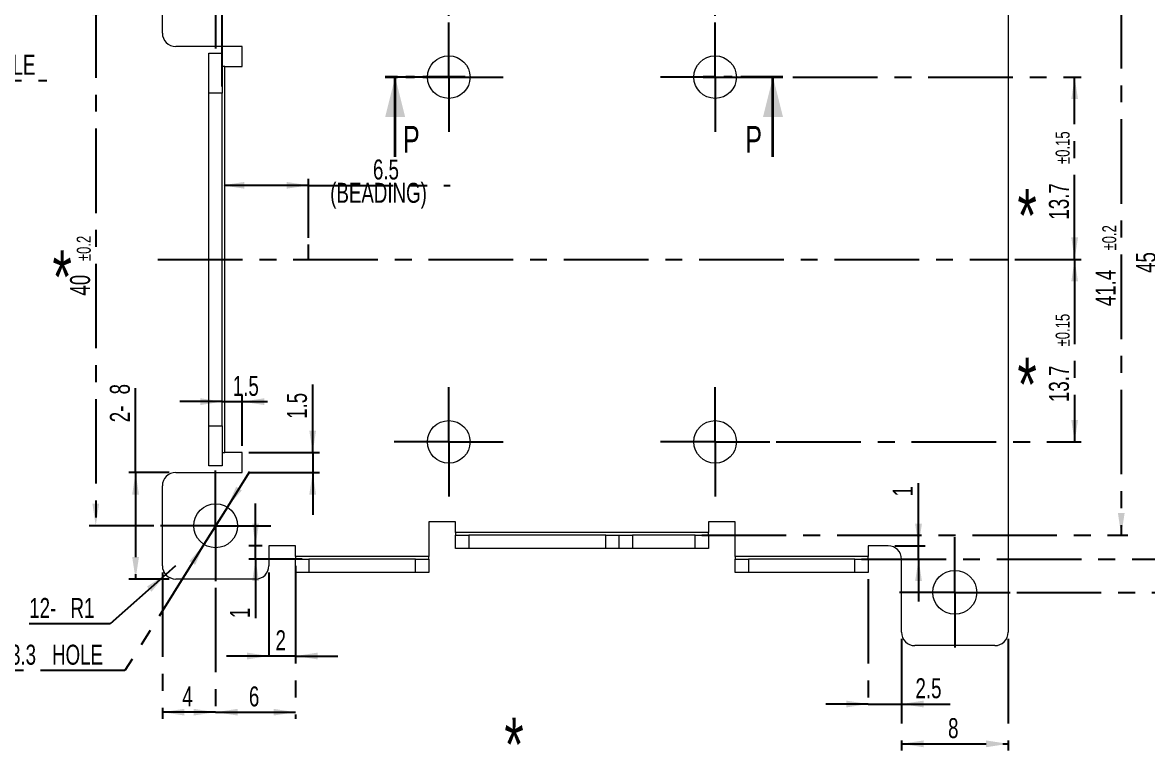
# Model space of a CAD drawing. Header units: millimetres. Extents: x 5 to 415, y 5 to 292.
# Drawn here: x 91 to 259.9, y 84 to 193.4 of the extents above; entities that cross this region are included whole.
import ezdxf

# ---------------------------------------------------------------- set-up
doc = ezdxf.new("R2010")
doc.units = ezdxf.units.MM
doc.linetypes.add('CENTER', pattern=[10.16, 6.35, -1.27, 1.27, -1.27])
doc.linetypes.add('CENTERX2', pattern=[20.32, 12.7, -2.54, 2.54, -2.54])
doc.layers.add('CENTER_LINE', color=7, linetype='CENTERX2')
doc.styles.add('SLDTEXTSTYLE0', font='TXT', dxfattribs={"width": 0.7})
doc.dimstyles.new('SLDDIMSTYLE10', dxfattribs={"dimtxt": 3, "dimasz": 3.302, "dimexe": 0, "dimexo": 0.0625, "dimgap": 0.75, "dimtad": 1, "dimlfac": 0.5, "dimrnd": 1e-09, "dimzin": 12, "dimdsep": 46, "dimtxsty": 'SLDTEXTSTYLE0', "dimsah": 1, "dimcen": 0.09, "dimadec": 0, "dimazin": 3, "dimtol": 1, "dimtp": 0.15, "dimtm": 0.15, "dimtfac": 1, "dimtofl": 0, "dimtmove": 0, "dimatfit": 3, "dimfxl": 1, "dimfrac": 2, "dimtolj": 1, "dimarcsym": 0})
doc.dimstyles.new('SLDDIMSTYLE11', dxfattribs={"dimtxt": 3, "dimasz": 3.302, "dimexe": 0, "dimexo": 0.0625, "dimgap": 0.75, "dimtad": 1, "dimlfac": 0.5, "dimrnd": 1e-09, "dimdsep": 46, "dimtxsty": 'SLDTEXTSTYLE0', "dimsah": 1, "dimcen": 0.09, "dimadec": 0, "dimazin": 2, "dimtfac": 1, "dimtmove": 0, "dimatfit": 0, "dimfxl": 1, "dimfrac": 2, "dimtolj": 1, "dimtzin": 12, "dimarcsym": 0})
doc.dimstyles.new('SLDDIMSTYLE12', dxfattribs={"dimtxt": 3, "dimasz": 3.302, "dimexe": 0, "dimexo": 0.0625, "dimgap": 0.75, "dimtad": 1, "dimdec": 1, "dimlfac": 0.5, "dimrnd": 1e-09, "dimzin": 12, "dimdsep": 46, "dimtxsty": 'SLDTEXTSTYLE0', "dimsah": 1, "dimcen": 0.09, "dimadec": 0, "dimazin": 3, "dimtol": 1, "dimtp": 0.1, "dimtm": 0.1, "dimtfac": 1, "dimtdec": 1, "dimtofl": 0, "dimtmove": 0, "dimatfit": 3, "dimfxl": 1, "dimfrac": 2, "dimtolj": 1, "dimarcsym": 0})
doc.dimstyles.new('SLDDIMSTYLE13', dxfattribs={"dimtxt": 3, "dimasz": 3.302, "dimexe": 0, "dimexo": 0.0625, "dimgap": 0.75, "dimtad": 0, "dimtih": 1, "dimtoh": 1, "dimlfac": 0.5, "dimrnd": 1e-09, "dimzin": 12, "dimdsep": 46, "dimtxsty": 'SLDTEXTSTYLE0', "dimsah": 1, "dimcen": 0, "dimadec": 0, "dimazin": 3, "dimtfac": 1, "dimtmove": 0, "dimatfit": 3, "dimfxl": 1, "dimfrac": 2, "dimtolj": 1, "dimtzin": 12, "dimarcsym": 0})
doc.dimstyles.new('SLDDIMSTYLE2', dxfattribs={"dimtxt": 3, "dimasz": 3.302, "dimexe": 0, "dimexo": 0.0625, "dimgap": 0.75, "dimtad": 1, "dimlfac": 0.5, "dimrnd": 1e-09, "dimzin": 12, "dimdsep": 46, "dimtxsty": 'SLDTEXTSTYLE0', "dimsah": 1, "dimcen": 0.09, "dimadec": 0, "dimazin": 3, "dimtfac": 1, "dimtofl": 0, "dimtmove": 0, "dimatfit": 3, "dimfxl": 1, "dimfrac": 2, "dimtolj": 1, "dimtzin": 12, "dimarcsym": 0})
doc.dimstyles.new('SLDDIMSTYLE3', dxfattribs={"dimtxt": 3, "dimasz": 3.302, "dimexe": 0, "dimexo": 0.0625, "dimgap": 0.75, "dimtad": 1, "dimlfac": 0.5, "dimrnd": 1e-09, "dimzin": 12, "dimdsep": 46, "dimtxsty": 'SLDTEXTSTYLE0', "dimsah": 1, "dimcen": 0.09, "dimadec": 0, "dimazin": 3, "dimtol": 1, "dimtp": 0.2, "dimtm": 0.2, "dimtfac": 1, "dimtofl": 0, "dimtmove": 0, "dimatfit": 3, "dimfxl": 1, "dimfrac": 2, "dimtolj": 1, "dimarcsym": 0})
doc.dimstyles.new('SLDDIMSTYLE4', dxfattribs={"dimtxt": 3, "dimasz": 3.302, "dimexe": 0, "dimexo": 0.0625, "dimgap": 0.75, "dimtad": 1, "dimlfac": 0.5, "dimrnd": 1e-09, "dimzin": 12, "dimdsep": 46, "dimtxsty": 'SLDTEXTSTYLE0', "dimsah": 1, "dimcen": 0.09, "dimadec": 0, "dimazin": 3, "dimtfac": 1, "dimtmove": 0, "dimatfit": 0, "dimfxl": 1, "dimfrac": 2, "dimtolj": 1, "dimtzin": 12, "dimarcsym": 0})
doc.dimstyles.new('SLDDIMSTYLE5', dxfattribs={"dimtxt": 3, "dimasz": 3.302, "dimexe": 0, "dimexo": 0.0625, "dimgap": 0.75, "dimtad": 0, "dimtih": 1, "dimtoh": 1, "dimlfac": 0.5, "dimrnd": 1e-09, "dimzin": 12, "dimdsep": 46, "dimtxsty": 'SLDTEXTSTYLE0', "dimsah": 1, "dimcen": 0, "dimadec": 0, "dimazin": 3, "dimtfac": 1, "dimtofl": 0, "dimtmove": 0, "dimatfit": 3, "dimfxl": 1, "dimfrac": 2, "dimtolj": 1, "dimtzin": 12, "dimarcsym": 0})
doc.dimstyles.new('SLDDIMSTYLE9', dxfattribs={"dimtxt": 3, "dimasz": 3.302, "dimexe": 0, "dimexo": 0.0625, "dimgap": 0.75, "dimtad": 1, "dimdec": 1, "dimlfac": 0.5, "dimrnd": 1e-09, "dimzin": 12, "dimdsep": 46, "dimtxsty": 'SLDTEXTSTYLE0', "dimsah": 1, "dimcen": 0.09, "dimadec": 0, "dimazin": 3, "dimtfac": 1, "dimtdec": 1, "dimtofl": 0, "dimtmove": 0, "dimatfit": 3, "dimfxl": 1, "dimfrac": 2, "dimtolj": 1, "dimtzin": 12, "dimarcsym": 0})

# ---------------------------------------------------------------- blocks, each defined once
blk = doc.blocks.new('_D_12')
at = {"layer": 'CENTER_LINE'}
for p, q in [((133.96, 161.03), (133.96, 169.92)), ((133.96, 168.92), (120.99, 168.92)), ((133.96, 168.92), (155.23, 168.92))]:
    blk.add_line(p, q, dxfattribs=at)
for points in [[(120.99, 168.92), (124.3, 168.42), (124.3, 169.43)], [(133.96, 168.92), (130.66, 169.43), (130.66, 168.42)]]:
    blk.add_solid(points, dxfattribs=at)
at = {"layer": 'CENTER_LINE', "char_height": 3, "attachment_point": 1, "style": 'SLDTEXTSTYLE0'}
for s, insert in [('6.5', (143.62, 172.8)), ('(BEADING)', (137.2, 169.3))]:
    blk.add_mtext(s, dxfattribs=dict(at, insert=insert))
blk = doc.blocks.new('_D_13')
at = {"layer": 'CENTER_LINE'}
for p, q in [((206.69, 185.18), (249.99, 185.18)), ((248.99, 157.78), (248.99, 185.18)), ((239.99, 157.78), (249.99, 157.78))]:
    blk.add_line(p, q, dxfattribs=at)
for points in [[(248.99, 185.18), (248.49, 181.88), (249.5, 181.88)], [(248.99, 157.78), (249.5, 161.09), (248.49, 161.09)]]:
    blk.add_solid(points, dxfattribs=at)
at = {"layer": 'CENTER_LINE', "attachment_point": 1, "rotation": 90, "style": 'SLDTEXTSTYLE0'}
for s, insert, char_height in [('±0.15', (246.14, 172.12), 2.1), ('13.7', (245.13, 163.77), 3)]:
    blk.add_mtext(s, dxfattribs=dict(at, insert=insert, char_height=char_height))
blk = doc.blocks.new('_D_14')
at = {"layer": 'CENTER_LINE'}
for p, q in [((239.99, 157.78), (249.99, 157.78)), ((248.99, 157.78), (248.99, 130.38)), ((204.19, 130.38), (249.99, 130.38))]:
    blk.add_line(p, q, dxfattribs=at)
for points in [[(248.99, 157.78), (248.49, 154.48), (249.5, 154.48)], [(248.99, 130.38), (249.5, 133.69), (248.49, 133.69)]]:
    blk.add_solid(points, dxfattribs=at)
at = {"layer": 'CENTER_LINE', "attachment_point": 1, "rotation": 90, "style": 'SLDTEXTSTYLE0'}
for s, insert, char_height in [('±0.15', (246.14, 144.72), 2.1), ('13.7', (245.13, 136.37), 3)]:
    blk.add_mtext(s, dxfattribs=dict(at, insert=insert, char_height=char_height))
blk = doc.blocks.new('_D_15')
at = {"layer": 'CENTER_LINE'}
for p, q in [((119.99, 209.58), (105.31, 209.58)), ((119.99, 207.08), (119.99, 210.58)), ((119.99, 209.58), (120.99, 209.58)), ((120.99, 183.78), (120.99, 210.58)), ((120.99, 209.58), (127.34, 209.58))]:
    blk.add_line(p, q, dxfattribs=at)
for points in [[(119.99, 209.58), (116.69, 210.09), (116.69, 209.07)], [(120.99, 209.58), (124.3, 209.07), (124.3, 210.09)]]:
    blk.add_solid(points, dxfattribs=at)
at = {"layer": 'CENTER_LINE', "insert": (105.31, 213.45), "char_height": 3, "attachment_point": 1, "style": 'SLDTEXTSTYLE0'}
blk.add_mtext('0.5', dxfattribs=at)
blk = doc.blocks.new('_D_17')
at = {"layer": 'CENTER_LINE'}
for p, q in [((154.99, 194.38), (154.99, 216.73)), ((194.99, 194.38), (194.99, 216.73)), ((154.99, 215.73), (194.99, 215.73))]:
    blk.add_line(p, q, dxfattribs=at)
for points in [[(154.99, 215.73), (158.3, 215.22), (158.3, 216.24)], [(194.99, 215.73), (191.69, 216.24), (191.69, 215.22)]]:
    blk.add_solid(points, dxfattribs=at)
at = {"layer": 'CENTER_LINE', "attachment_point": 1, "style": 'SLDTEXTSTYLE0'}
for s, insert, char_height in [('20', (169.57, 219.6), 3), ('±0.1', (174.75, 218.59), 2.1)]:
    blk.add_mtext(s, dxfattribs=dict(at, insert=insert, char_height=char_height))
blk = doc.blocks.new('_D_18')
at = {"layer": 'CENTER_LINE'}
for p, q in [((119.99, 108.48), (119.99, 88.78)), ((131.99, 109.78), (131.99, 88.78)), ((119.99, 89.78), (131.99, 89.78))]:
    blk.add_line(p, q, dxfattribs=at)
for points in [[(119.99, 89.78), (123.3, 89.28), (123.3, 90.29)], [(131.99, 89.78), (128.69, 90.29), (128.69, 89.28)]]:
    blk.add_solid(points, dxfattribs=at)
at = {"layer": 'CENTER_LINE', "insert": (124.99, 93.65), "char_height": 3, "attachment_point": 1, "style": 'SLDTEXTSTYLE0'}
blk.add_mtext('6', dxfattribs=at)
blk = doc.blocks.new('_D_19')
at = {"layer": 'CENTER_LINE'}
for p, q in [((131.99, 111.78), (131.99, 97.22)), ((127.99, 110.78), (127.99, 97.22)), ((127.99, 98.22), (121.64, 98.22)), ((131.99, 98.22), (127.99, 98.22)), ((131.99, 98.22), (138.34, 98.22))]:
    blk.add_line(p, q, dxfattribs=at)
for points in [[(127.99, 98.22), (124.69, 98.73), (124.69, 97.71)], [(131.99, 98.22), (135.3, 97.71), (135.3, 98.73)]]:
    blk.add_solid(points, dxfattribs=at)
at = {"layer": 'CENTER_LINE', "insert": (128.99, 102.09), "char_height": 3, "attachment_point": 1, "style": 'SLDTEXTSTYLE0'}
blk.add_mtext('2', dxfattribs=at)
blk = doc.blocks.new('_D_20')
at = {"layer": 'CENTER_LINE'}
for p, q in [((217.99, 109.78), (217.99, 90.01)), ((222.99, 100.78), (222.99, 90.01)), ((217.99, 91.01), (211.64, 91.01)), ((217.99, 91.01), (222.99, 91.01)), ((222.99, 91.01), (230.28, 91.01))]:
    blk.add_line(p, q, dxfattribs=at)
for points in [[(217.99, 91.01), (214.69, 91.52), (214.69, 90.5)], [(222.99, 91.01), (226.3, 90.5), (226.3, 91.52)]]:
    blk.add_solid(points, dxfattribs=at)
at = {"layer": 'CENTER_LINE', "insert": (225.09, 94.88), "char_height": 3, "attachment_point": 1, "style": 'SLDTEXTSTYLE0'}
blk.add_mtext('2.5', dxfattribs=at)
blk = doc.blocks.new('_D_21')
at = {"layer": 'CENTER_LINE'}
for p, q in [((222.99, 100.78), (222.99, 84.03)), ((238.99, 100.78), (238.99, 84.03)), ((222.99, 85.03), (238.99, 85.03))]:
    blk.add_line(p, q, dxfattribs=at)
for points in [[(222.99, 85.03), (226.3, 84.52), (226.3, 85.54)], [(238.99, 85.03), (235.69, 85.54), (235.69, 84.52)]]:
    blk.add_solid(points, dxfattribs=at)
at = {"layer": 'CENTER_LINE', "insert": (229.99, 88.89), "char_height": 3, "attachment_point": 1, "style": 'SLDTEXTSTYLE0'}
blk.add_mtext('8', dxfattribs=at)
blk = doc.blocks.new('_D_22')
at = {"layer": 'CENTER_LINE'}
for p, q in [((119.99, 207.08), (119.99, 216.73)), ((154.99, 194.38), (154.99, 216.73)), ((119.99, 215.73), (154.99, 215.73))]:
    blk.add_line(p, q, dxfattribs=at)
for points in [[(119.99, 215.73), (123.3, 215.22), (123.3, 216.24)], [(154.99, 215.73), (151.69, 216.24), (151.69, 215.22)]]:
    blk.add_solid(points, dxfattribs=at)
at = {"layer": 'CENTER_LINE', "attachment_point": 1, "style": 'SLDTEXTSTYLE0'}
for s, insert, char_height in [('17.5', (130.48, 219.6), 3), ('±0.1', (138.84, 218.59), 2.1)]:
    blk.add_mtext(s, dxfattribs=dict(at, insert=insert, char_height=char_height))
blk = doc.blocks.new('_D_23')
at = {"layer": 'CENTER_LINE'}
for p, q in [((110.69, 197.78), (100.99, 197.78)), ((101.99, 197.78), (101.99, 117.78)), ((110.69, 117.78), (100.99, 117.78))]:
    blk.add_line(p, q, dxfattribs=at)
for points in [[(101.99, 197.78), (101.49, 194.48), (102.5, 194.48)], [(101.99, 117.78), (102.5, 121.09), (101.49, 121.09)]]:
    blk.add_solid(points, dxfattribs=at)
at = {"layer": 'CENTER_LINE', "attachment_point": 1, "rotation": 90, "style": 'SLDTEXTSTYLE0'}
for s, insert, char_height in [('±0.2', (99.14, 157.54), 2.1), ('40', (98.13, 152.36), 3)]:
    blk.add_mtext(s, dxfattribs=dict(at, insert=insert, char_height=char_height))
blk = doc.blocks.new('_D_24')
at = {"layer": 'CENTER_LINE'}
for p, q in [((111.99, 110.78), (111.99, 88.78)), ((119.99, 108.48), (119.99, 88.78)), ((119.99, 89.78), (111.99, 89.78))]:
    blk.add_line(p, q, dxfattribs=at)
for points in [[(111.99, 89.78), (115.3, 89.28), (115.3, 90.29)], [(119.99, 89.78), (116.69, 90.29), (116.69, 89.28)]]:
    blk.add_solid(points, dxfattribs=at)
at = {"layer": 'CENTER_LINE', "insert": (114.99, 93.65), "char_height": 3, "attachment_point": 1, "style": 'SLDTEXTSTYLE0'}
blk.add_mtext('4', dxfattribs=at)
blk = doc.blocks.new('_D_25')
at = {"layer": 'CENTER_LINE'}
for p, q in [((107.97, 125.78), (107.97, 139.53)), ((112.99, 125.78), (106.97, 125.78)), ((107.97, 125.78), (107.97, 109.78)), ((112.99, 109.78), (106.97, 109.78))]:
    blk.add_line(p, q, dxfattribs=at)
for points in [[(107.97, 125.78), (107.46, 122.48), (108.48, 122.48)], [(107.97, 109.78), (108.48, 113.09), (107.46, 113.09)]]:
    blk.add_solid(points, dxfattribs=at)
at = {"layer": 'CENTER_LINE', "char_height": 3, "attachment_point": 1, "rotation": 90, "style": 'SLDTEXTSTYLE0'}
for s, insert in [('8', (104.11, 137.52)), ('2-', (104.11, 133.33))]:
    blk.add_mtext(s, dxfattribs=dict(at, insert=insert))
blk = doc.blocks.new('_D_26')
at = {"layer": 'CENTER_LINE'}
for p, q in [((134.57, 128.78), (134.57, 139.02)), ((124.99, 128.78), (135.57, 128.78)), ((134.57, 128.78), (134.57, 125.78)), ((124.99, 125.78), (135.57, 125.78)), ((134.57, 125.78), (134.57, 119.43))]:
    blk.add_line(p, q, dxfattribs=at)
for points in [[(134.57, 128.78), (135.07, 132.09), (134.06, 132.09)], [(134.57, 125.78), (134.06, 122.48), (135.07, 122.48)]]:
    blk.add_solid(points, dxfattribs=at)
at = {"layer": 'CENTER_LINE', "insert": (130.7, 133.84), "char_height": 3, "attachment_point": 1, "rotation": 90, "style": 'SLDTEXTSTYLE0'}
blk.add_mtext('1.5', dxfattribs=at)
blk = doc.blocks.new('_D_27')
at = {"layer": 'CENTER_LINE'}
for p, q in [((123.99, 129.78), (123.99, 137.43)), ((120.99, 136.43), (114.64, 136.43)), ((120.99, 136.43), (123.99, 136.43)), ((123.99, 136.43), (127.76, 136.43))]:
    blk.add_line(p, q, dxfattribs=at)
for points in [[(120.99, 136.43), (117.69, 136.94), (117.69, 135.92)], [(123.99, 136.43), (127.3, 135.92), (127.3, 136.94)]]:
    blk.add_solid(points, dxfattribs=at)
at = {"layer": 'CENTER_LINE', "insert": (122.57, 140.3), "char_height": 3, "attachment_point": 1, "style": 'SLDTEXTSTYLE0'}
blk.add_mtext('1.5', dxfattribs=at)
blk = doc.blocks.new('_D_28')
at = {"layer": 'CENTER_LINE'}
for p, q in [((125.99, 114.78), (125.99, 121.13)), ((126.99, 114.78), (124.99, 114.78)), ((125.99, 112.78), (125.99, 114.78)), ((132.99, 112.78), (124.99, 112.78)), ((125.99, 112.78), (125.99, 103.91))]:
    blk.add_line(p, q, dxfattribs=at)
for points in [[(125.99, 114.78), (126.5, 118.09), (125.49, 118.09)], [(125.99, 112.78), (125.49, 109.48), (126.5, 109.48)]]:
    blk.add_solid(points, dxfattribs=at)
at = {"layer": 'CENTER_LINE', "insert": (122.13, 103.91), "char_height": 3, "attachment_point": 1, "rotation": 90, "style": 'SLDTEXTSTYLE0'}
blk.add_mtext('1', dxfattribs=at)
blk = doc.blocks.new('_D_29')
at = {"layer": 'CENTER_LINE'}
for p, q in [((225.55, 114.78), (225.55, 124.19)), ((221.99, 114.78), (226.55, 114.78)), ((225.55, 112.78), (225.55, 114.78)), ((218.99, 112.78), (226.55, 112.78)), ((225.55, 112.78), (225.55, 106.43))]:
    blk.add_line(p, q, dxfattribs=at)
for points in [[(225.55, 114.78), (226.06, 118.09), (225.04, 118.09)], [(225.55, 112.78), (225.04, 109.48), (226.06, 109.48)]]:
    blk.add_solid(points, dxfattribs=at)
at = {"layer": 'CENTER_LINE', "insert": (221.68, 122.18), "char_height": 3, "attachment_point": 1, "rotation": 90, "style": 'SLDTEXTSTYLE0'}
blk.add_mtext('1', dxfattribs=at)
blk = doc.blocks.new('_D_30')
at = {"layer": 'CENTER_LINE'}
for p, q in [((240.29, 207.78), (272.97, 207.78)), ((271.97, 207.78), (271.97, 107.78)), ((240.29, 107.78), (272.97, 107.78))]:
    blk.add_line(p, q, dxfattribs=at)
for points in [[(271.97, 207.78), (271.47, 204.48), (272.48, 204.48)], [(271.97, 107.78), (272.48, 111.09), (271.47, 111.09)]]:
    blk.add_solid(points, dxfattribs=at)
at = {"layer": 'CENTER_LINE', "attachment_point": 1, "rotation": 90, "style": 'SLDTEXTSTYLE0'}
for s, insert, char_height in [('±0.2', (269.12, 157.54), 2.1), ('50', (268.11, 152.36), 3)]:
    blk.add_mtext(s, dxfattribs=dict(at, insert=insert, char_height=char_height))
blk = doc.blocks.new('_D_31')
at = {"layer": 'CENTER_LINE'}
for p, q in [((113.99, 111.78), (112.5, 110.46)), ((112.5, 110.46), (104.13, 103.08)), ((104.13, 103.08), (92, 103.08))]:
    blk.add_line(p, q, dxfattribs=at)
blk.add_solid([(112.5, 110.46), (109.68, 108.66), (110.36, 107.89)], dxfattribs=at)
at = {"layer": 'CENTER_LINE', "char_height": 3, "attachment_point": 1, "style": 'SLDTEXTSTYLE0'}
for s, insert in [('12-', (92, 106.94)), ('R1', (98.2, 106.94))]:
    blk.add_mtext(s, dxfattribs=dict(at, insert=insert))
blk = doc.blocks.new('_D_32')
at = {"layer": 'CENTER_LINE'}
for p, q in [((121.75, 120.58), (125.12, 125.96)), ((121.75, 120.58), (118.24, 114.99)), ((118.24, 114.99), (106.38, 96.05)), ((106.38, 96.05), (81.61, 96.05))]:
    blk.add_line(p, q, dxfattribs=at)
for points in [[(121.75, 120.58), (123.93, 123.11), (123.07, 123.65)], [(118.24, 114.99), (116.06, 112.46), (116.92, 111.92)]]:
    blk.add_solid(points, dxfattribs=at)
at = {"layer": 'CENTER_LINE', "char_height": 3, "attachment_point": 1, "style": 'SLDTEXTSTYLE0'}
for s, insert in [('3-', (81.61, 99.92)), ('%%c', (85.8, 99.92)), ('3.3', (89.12, 99.92)), ('HOLE', (95.43, 99.92))]:
    blk.add_mtext(s, dxfattribs=dict(at, insert=insert))
blk = doc.blocks.new('_D_33')
at = {"layer": 'CENTER_LINE'}
for p, q in [((216.99, 202.78), (263.07, 202.78)), ((262.07, 112.78), (262.07, 202.78)), ((216.99, 112.78), (263.07, 112.78))]:
    blk.add_line(p, q, dxfattribs=at)
for points in [[(262.07, 202.78), (261.57, 199.48), (262.58, 199.48)], [(262.07, 112.78), (262.58, 116.09), (261.57, 116.09)]]:
    blk.add_solid(points, dxfattribs=at)
at = {"layer": 'CENTER_LINE', "char_height": 3, "attachment_point": 1, "rotation": 90, "style": 'SLDTEXTSTYLE0'}
for s, insert in [('(BENDING)', (261.7, 148.67)), ('45', (258.2, 155.77))]:
    blk.add_mtext(s, dxfattribs=dict(at, insert=insert))
blk = doc.blocks.new('_D_34')
at = {"layer": 'CENTER_LINE'}
for p, q in [((192.99, 199.18), (256.99, 199.18)), ((255.99, 199.18), (255.99, 116.38)), ((192.99, 116.38), (256.99, 116.38))]:
    blk.add_line(p, q, dxfattribs=at)
for points in [[(255.99, 199.18), (255.49, 195.88), (256.5, 195.88)], [(255.99, 116.38), (256.5, 119.69), (255.49, 119.69)]]:
    blk.add_solid(points, dxfattribs=at)
at = {"layer": 'CENTER_LINE', "attachment_point": 1, "rotation": 90, "style": 'SLDTEXTSTYLE0'}
for s, insert, char_height in [('±0.2', (253.14, 159.13), 2.1), ('41.4', (252.13, 150.77), 3)]:
    blk.add_mtext(s, dxfattribs=dict(at, insert=insert, char_height=char_height))
blk = doc.blocks.new('SW_CENTERMARKSYMBOL_2')
at = {"layer": 'CENTER_LINE', "color": 0}
for p, q in [((0, 5), (0, 8.3)), ((0, 0), (0, 5)), ((-5, 0), (-8.3, 0)), ((0, 0), (-5, 0)), ((0, 0), (0, -5)), ((0, 0), (5, 0)), ((5, 0), (8.3, 0)), ((0, -5), (0, -8.3))]:
    blk.add_line(p, q, dxfattribs=at)
blk = doc.blocks.new('SW_CENTERMARKSYMBOL_4')
at = {"layer": 'CENTER_LINE', "color": 0}
for p, q in [((0, 5), (0, 8.3)), ((0, 0), (0, 5)), ((-5, 0), (-8.3, 0)), ((0, 0), (-5, 0)), ((0, 0), (0, -5)), ((0, 0), (5, 0)), ((5, 0), (8.3, 0)), ((0, -5), (0, -8.3))]:
    blk.add_line(p, q, dxfattribs=at)
blk = doc.blocks.new('SW_CENTERMARKSYMBOL_5')
at = {"layer": 'CENTER_LINE', "color": 0}
for p, q in [((0, 5), (0, 8.3)), ((0, 0), (0, 5)), ((-5, 0), (-8.3, 0)), ((0, 0), (-5, 0)), ((0, 0), (0, -5)), ((0, 0), (5, 0)), ((5, 0), (8.3, 0)), ((0, -5), (0, -8.3))]:
    blk.add_line(p, q, dxfattribs=at)
blk = doc.blocks.new('SW_CENTERMARKSYMBOL_6')
at = {"layer": 'CENTER_LINE', "color": 0}
for p, q in [((0, 5), (0, 8.2)), ((0, 0), (0, 5)), ((-5, 0), (-8.2, 0)), ((0, 0), (-5, 0)), ((0, 0), (0, -5)), ((0, 0), (5, 0)), ((5, 0), (8.2, 0)), ((0, -5), (0, -8.2))]:
    blk.add_line(p, q, dxfattribs=at)
blk = doc.blocks.new('SW_CENTERMARKSYMBOL_7')
at = {"layer": 'CENTER_LINE', "color": 0}
for p, q in [((0, 5), (0, 8.2)), ((0, 0), (0, 5)), ((-5, 0), (-8.2, 0)), ((0, 0), (-5, 0)), ((0, 0), (0, -5)), ((0, 0), (5, 0)), ((5, 0), (8.2, 0)), ((0, -5), (0, -8.2))]:
    blk.add_line(p, q, dxfattribs=at)
blk = doc.blocks.new('SW_CENTERMARKSYMBOL_8')
at = {"layer": 'CENTER_LINE', "color": 0}
for p, q in [((0, 5), (0, 8.2)), ((0, 0), (0, 5)), ((-5, 0), (-8.2, 0)), ((0, 0), (-5, 0)), ((0, 0), (0, -5)), ((0, 0), (5, 0)), ((5, 0), (8.2, 0)), ((0, -5), (0, -8.2))]:
    blk.add_line(p, q, dxfattribs=at)
blk = doc.blocks.new('SW_CENTERMARKSYMBOL_9')
at = {"layer": 'CENTER_LINE', "color": 0}
for p, q in [((0, 5), (0, 8.2)), ((0, 0), (0, 5)), ((-5, 0), (-8.2, 0)), ((0, 0), (-5, 0)), ((0, 0), (0, -5)), ((0, 0), (5, 0)), ((5, 0), (8.2, 0)), ((0, -5), (0, -8.2))]:
    blk.add_line(p, q, dxfattribs=at)
blk = doc.blocks.new('_D_43')
at = {"layer": 'CENTER_LINE'}
for p, q in [((56.43, 180.68), (73.05, 184.66)), ((73.05, 184.66), (94.65, 184.66)), ((50.59, 179.28), (44.42, 177.81)), ((50.59, 179.28), (56.43, 180.68))]:
    blk.add_line(p, q, dxfattribs=at)
for points in [[(56.43, 180.68), (59.76, 180.96), (59.52, 181.94)], [(50.59, 179.28), (47.26, 179.01), (47.5, 178.02)]]:
    blk.add_solid(points, dxfattribs=at)
at = {"layer": 'CENTER_LINE', "char_height": 3, "attachment_point": 1, "style": 'SLDTEXTSTYLE0'}
for s, insert in [('2-', (74.64, 188.53)), ('%%c', (78.83, 188.53)), ('3', (82.15, 188.53)), ('HOLE', (85.28, 188.53))]:
    blk.add_mtext(s, dxfattribs=dict(at, insert=insert))

msp = doc.modelspace()

# ---------------------------------------------------------------- linework, layer by layer
at = {"color": 7, "linetype": 'Continuous', "lineweight": 18}
for p, q in [((238.99486, 213.78309), (238.99486, 101.78309)), ((111.99486, 191.78309), (111.99486, 203.78309)), ((123.99486, 189.78309), (113.99486, 189.78309)), ((123.99486, 186.78309), (123.99486, 189.78309)), ((118.99486, 188.78309), (120.99486, 188.78309)), ((118.99486, 182.78309), (118.99486, 188.78309)), ((120.99486, 188.78309), (120.99486, 182.78309)), ((121.39486, 186.78309), (120.99486, 186.78309)), ((121.39486, 128.78309), (121.39486, 186.78309)), ((121.39486, 186.78309), (123.99486, 186.78309)), ((120.99486, 182.78309), (118.99486, 182.78309)), ((118.99486, 132.78309), (118.99486, 182.78309)), ((120.99486, 132.78309), (120.99486, 182.78309)), ((118.99486, 132.78309), (120.99486, 132.78309)), ((118.99486, 126.78309), (118.99486, 132.78309)), ((120.99486, 132.78309), (120.99486, 126.78309)), ((120.99486, 128.78309), (121.39486, 128.78309)), ((123.99486, 128.78309), (121.39486, 128.78309)), ((123.99486, 125.78309), (123.99486, 128.78309)), ((120.99486, 126.78309), (118.99486, 126.78309)), ((113.99486, 125.78309), (123.99486, 125.78309)), ((111.99486, 111.78309), (111.99486, 123.78309)), ((155.99486, 118.38309), (151.99486, 118.38309)), ((151.99486, 118.38309), (151.99486, 113.18309)), ((155.99486, 116.78309), (155.99486, 118.38309)), ((197.99486, 118.38309), (193.99486, 118.38309)), ((193.99486, 118.38309), (193.99486, 116.78309)), ((197.99486, 113.18309), (197.99486, 118.38309)), ((193.99486, 116.78309), (155.99486, 116.78309)), ((155.99486, 116.78309), (155.99486, 116.38309)), ((193.99486, 116.38309), (193.99486, 116.78309)), ((155.99486, 114.38309), (155.99486, 116.38309)), ((155.99486, 116.38309), (157.99486, 116.38309)), ((157.99486, 116.38309), (157.99486, 114.38309)), ((178.59486, 116.38309), (157.99486, 116.38309)), ((178.59486, 114.38309), (178.59486, 116.38309)), ((178.59486, 116.38309), (180.59486, 116.38309)), ((180.59486, 114.38309), (180.59486, 116.38309)), ((180.59486, 116.38309), (182.59486, 116.38309)), ((182.59486, 116.38309), (182.59486, 114.38309)), ((191.99486, 116.38309), (182.59486, 116.38309)), ((191.99486, 114.38309), (191.99486, 116.38309)), ((191.99486, 116.38309), (193.99486, 116.38309)), ((193.99486, 116.38309), (193.99486, 114.38309)), ((131.99486, 114.78309), (127.99486, 114.78309)), ((127.99486, 114.78309), (127.99486, 111.78309)), ((131.99486, 113.18309), (131.99486, 114.78309)), ((157.99486, 114.38309), (155.99486, 114.38309)), ((178.59486, 114.38309), (157.99486, 114.38309)), ((180.59486, 114.38309), (178.59486, 114.38309)), ((182.59486, 114.38309), (180.59486, 114.38309)), ((191.99486, 114.38309), (182.59486, 114.38309)), ((193.99486, 114.38309), (191.99486, 114.38309)), ((220.99486, 114.78309), (217.99486, 114.78309)), ((217.99486, 114.78309), (217.99486, 113.18309)), ((131.99486, 113.18309), (131.99486, 112.78309)), ((151.99486, 113.18309), (131.99486, 113.18309)), ((131.99486, 110.78309), (131.99486, 112.78309)), ((131.99486, 112.78309), (133.99486, 112.78309)), ((133.99486, 112.78309), (133.99486, 110.78309)), ((149.99486, 112.78309), (133.99486, 112.78309)), ((149.99486, 110.78309), (149.99486, 112.78309)), ((149.99486, 112.78309), (151.99486, 112.78309)), ((151.99486, 112.78309), (151.99486, 113.18309)), ((151.99486, 112.78309), (151.99486, 110.78309)), ((217.99486, 113.18309), (197.99486, 113.18309)), ((197.99486, 113.18309), (197.99486, 112.78309)), ((197.99486, 110.78309), (197.99486, 112.78309)), ((197.99486, 112.78309), (199.99486, 112.78309)), ((199.99486, 112.78309), (199.99486, 110.78309)), ((215.99486, 112.78309), (199.99486, 112.78309)), ((215.99486, 110.78309), (215.99486, 112.78309)), ((215.99486, 112.78309), (217.99486, 112.78309)), ((217.99486, 112.78309), (217.99486, 113.18309)), ((217.99486, 112.78309), (217.99486, 110.78309)), ((222.99486, 101.78309), (222.99486, 112.78309)), ((133.99486, 110.78309), (131.99486, 110.78309)), ((149.99486, 110.78309), (133.99486, 110.78309)), ((151.99486, 110.78309), (149.99486, 110.78309)), ((199.99486, 110.78309), (197.99486, 110.78309)), ((215.99486, 110.78309), (199.99486, 110.78309)), ((217.99486, 110.78309), (215.99486, 110.78309)), ((125.99486, 109.78309), (113.99486, 109.78309)), ((236.99486, 99.78309), (224.99486, 99.78309))]:
    msp.add_line(p, q, dxfattribs=at)
at = {"color": 7, "linetype": 'CENTER', "lineweight": 35}
for p, q in [((157.45684, 185.18309), (145.45684, 185.18309)), ((205.19188, 185.18309), (193.18588, 185.18309))]:
    msp.add_line(p, q, dxfattribs=at)
at = {"color": 7, "linetype": 'Continuous', "lineweight": 35}
for p, q in [((146.95684, 173.18309), (146.95684, 185.18309)), ((203.69188, 173.18309), (203.69188, 185.18309))]:
    msp.add_line(p, q, dxfattribs=at)
at = {"color": 7, "linetype": 'Continuous', "lineweight": 18}
for centre, radius in [((154.99486, 185.18309), 3.2), ((194.99486, 185.18309), 3.2), ((154.99486, 130.38309), 3.2), ((194.99486, 130.38309), 3.2), ((119.99486, 117.78309), 3.3), ((230.99486, 107.78309), 3.3)]:
    msp.add_circle(centre, radius, dxfattribs=at)
for centre, start, end in [((113.99486, 191.78309), 180, 270), ((113.99486, 123.78309), 90, 180), ((220.99486, 112.78309), 0, 90), ((113.99486, 111.78309), 180, 270), ((125.99486, 111.78309), 270, 0), ((224.99486, 101.78309), 180, 270), ((236.99486, 101.78309), 270, 0)]:
    msp.add_arc(centre, 2, start, end, dxfattribs=at)
at = {"color": 7, "linetype": 'Continuous', "lineweight": 35}
for points in [[(146.95684, 185.18309), (145.45684, 179.18309), (148.45684, 179.18309)], [(203.69188, 185.18309), (202.19188, 179.18309), (205.19188, 179.18309)]]:
    msp.add_solid(points, dxfattribs=at)
at = {"layer": 'CENTER_LINE'}
for p, q in [((133.95709, 157.78309), (133.95709, 160.02759)), ((111.33493, 157.78309), (238.99486, 157.78309)), ((111.33493, 157.78309), (139.27497, 157.78309))]:
    msp.add_line(p, q, dxfattribs=at)

# ---------------------------------------------------------------- block references
for name, p in [('SW_CENTERMARKSYMBOL_4', (119.99486, 197.78309)), ('SW_CENTERMARKSYMBOL_9', (154.99486, 185.18309)), ('SW_CENTERMARKSYMBOL_8', (194.99486, 185.18309)), ('SW_CENTERMARKSYMBOL_6', (154.99486, 130.38309)), ('SW_CENTERMARKSYMBOL_7', (194.99486, 130.38309)), ('SW_CENTERMARKSYMBOL_5', (119.99486, 117.78309)), ('SW_CENTERMARKSYMBOL_2', (230.99486, 107.78309))]:
    msp.add_blockref(name, p, dxfattribs=at)

# ---------------------------------------------------------------- texts
at = {"color": 7, "linetype": 'Continuous', "char_height": 4, "attachment_point": 1, "style": 'SLDTEXTSTYLE0'}
for insert in [(148.14264, 177.83846), (199.54157, 177.83846)]:
    msp.add_mtext('P', dxfattribs=dict(at, insert=insert))
at = {"layer": 'CENTER_LINE', "char_height": 8, "attachment_point": 1, "style": 'SLDTEXTSTYLE0'}
for insert in [(240.39943, 168.39222), (95.48387, 159.17338), (240.39943, 143.02701), (163.34967, 88.94348)]:
    msp.add_mtext('*', dxfattribs=dict(at, insert=insert))

# ---------------------------------------------------------------- dimensions: what is measured, and where the dimension line sits
at = {"layer": 'CENTER_LINE'}
for base, p1, p2, dimstyle, picture, middle in [((194.99486, 215.73037), (154.99486, 193.38309), (194.99486, 193.38309), 'SLDDIMSTYLE12', '_D_17', (174.99486, 215.73037)), ((154.99486, 215.73037), (119.99486, 206.08309), (154.99486, 193.38309), 'SLDDIMSTYLE12', '_D_22', (137.49486, 215.73037)), ((120.99486, 209.58013), (119.99486, 206.08309), (120.99486, 182.78309), 'SLDDIMSTYLE11', '_D_15', (107.89741, 209.58013)), ((120.99486, 165.43343), (133.95709, 160.02759), (120.99486, 182.78309), 'SLDDIMSTYLE9', '_D_12', (146.21212, 165.43343)), ((123.99486, 136.42967), (120.99486, 138.58309), (123.99486, 128.78309), 'SLDDIMSTYLE4', '_D_27', (125.16429, 136.42967)), ((111.99486, 89.78309), (119.99486, 109.48309), (111.99486, 111.78309), 'SLDDIMSTYLE2', '_D_24', (115.99486, 89.78309)), ((127.99486, 98.2185), (131.99486, 112.78309), (127.99486, 111.78309), 'SLDDIMSTYLE4', '_D_19', (129.99486, 98.2185)), ((131.99486, 89.78309), (119.99486, 109.48309), (131.99486, 110.78309), 'SLDDIMSTYLE2', '_D_18', (125.99486, 89.78309)), ((222.99486, 91.0108), (217.99486, 110.78309), (222.99486, 101.78309), 'SLDDIMSTYLE4', '_D_20', (227.68412, 91.0108)), ((238.99486, 85.02769), (222.99486, 101.78309), (238.99486, 101.78309), 'SLDDIMSTYLE2', '_D_21', (230.99486, 85.02769))]:
    dim = msp.add_linear_dim(base=base, p1=p1, p2=p2, dimstyle=dimstyle, dxfattribs=at)
    dim.commit()
    dim.dimension.update_dxf_attribs({"geometry": picture, "text_midpoint": middle, "dimtype": 160})
for base, p1, p2, dimstyle, picture, middle in [((271.97359, 107.78309), (239.29486, 207.78309), (239.29486, 107.78309), 'SLDDIMSTYLE3', '_D_30', (271.97359, 157.78309)), ((265.56465, 202.78309), (215.99486, 112.78309), (215.99486, 202.78309), 'SLDDIMSTYLE2', '_D_33', (265.56465, 157.78309)), ((101.99486, 117.78309), (111.69486, 197.78309), (111.69486, 117.78309), 'SLDDIMSTYLE3', '_D_23', (101.99486, 157.78309)), ((255.99486, 116.38309), (191.99486, 199.18309), (191.99486, 116.38309), 'SLDDIMSTYLE3', '_D_34', (255.99486, 157.78309)), ((248.99486, 185.18309), (238.99486, 157.78309), (205.69188, 185.18309), 'SLDDIMSTYLE10', '_D_13', (248.99486, 171.48309)), ((248.99486, 130.38309), (238.99486, 157.78309), (203.19486, 130.38309), 'SLDDIMSTYLE10', '_D_14', (248.99486, 144.08309)), ((134.56643, 125.78309), (123.99486, 128.78309), (123.99486, 125.78309), 'SLDDIMSTYLE4', '_D_26', (134.56643, 136.42967)), ((225.54742, 114.78309), (217.99486, 112.78309), (220.99486, 114.78309), 'SLDDIMSTYLE4', '_D_29', (225.54742, 123.18513)), ((125.99486, 114.78309), (133.99486, 112.78309), (127.99486, 114.78309), 'SLDDIMSTYLE4', '_D_28', (125.99486, 104.91824))]:
    dim = msp.add_linear_dim(base=base, p1=p1, p2=p2, angle=90, dimstyle=dimstyle, dxfattribs=at)
    dim.commit()
    dim.dimension.update_dxf_attribs({"geometry": picture, "text_midpoint": middle, "dimtype": 160})
for p1, p2, text, picture, middle in [((56.42852, 180.68134), (50.5933, 179.28485), '2-<> HOLE', '_D_43', (84.64529, 186.90747)), ((118.243, 114.98649), (121.74672, 120.57969), '3-<> HOLE', '_D_32', (93.20229, 98.30258))]:
    dim = msp.add_diameter_dim_2p(p1=p1, p2=p2, text=text, dimstyle='SLDDIMSTYLE13', dxfattribs=at)
    dim.commit()
    dim.dimension.update_dxf_attribs({"geometry": picture, "text_midpoint": middle, "dimtype": 163})
dim = msp.add_linear_dim(base=(107.97247, 109.78309), p1=(113.99486, 125.78309), p2=(113.99486, 109.78309), angle=90, text='2-<>', dimstyle='SLDDIMSTYLE2', dxfattribs=at)
dim.commit()
dim.dimension.update_dxf_attribs({"geometry": '_D_25', "text_midpoint": (107.97247, 136.42967), "dimtype": 160})
dim = msp.add_radius_dim(center=(113.99486, 111.78309), mpoint=(112.49508, 110.45997), text='12-<>', dimstyle='SLDDIMSTYLE5', dxfattribs=at)
dim.commit()
dim.dimension.update_dxf_attribs({"geometry": '_D_31', "text_midpoint": (97.2691, 104.82401), "dimtype": 164})

doc.saveas('drawing.dxf')
